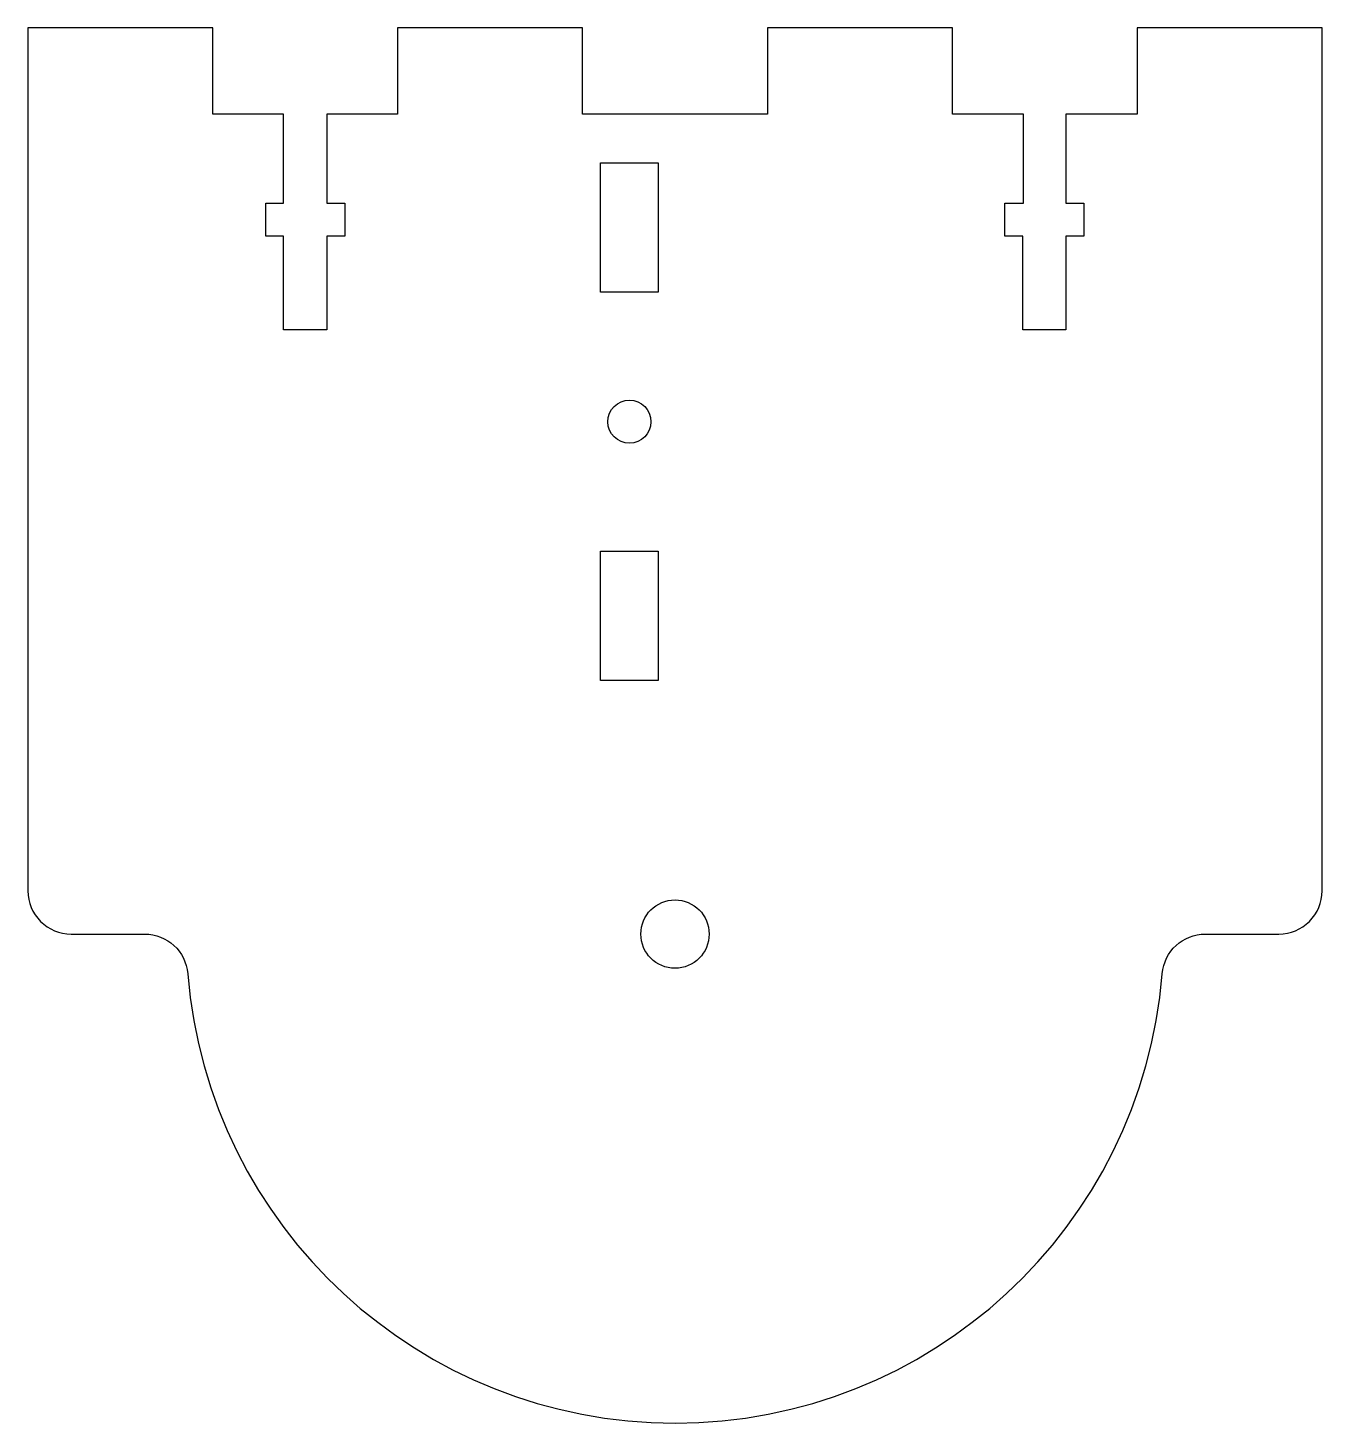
# Model space of a CAD drawing. Header units: millimetres. Extents: x -45 to 45, y -34 to 63.
import ezdxf

# ---------------------------------------------------------------- set-up
doc = ezdxf.new("R2010")
doc.units = ezdxf.units.MM

msp = doc.modelspace()

# ---------------------------------------------------------------- linework, layer by layer
msp.add_lwpolyline([(27.182, 57), (27.182, 50.812), (28.432, 50.812), (28.432, 48.512), (27.182, 48.512), (27.182, 42), (24.182, 42), (24.182, 48.512), (22.932, 48.512), (22.932, 50.812), (24.246, 50.812), (24.246, 57), (19.286, 57), (19.286, 63), (6.429, 63), (6.429, 57), (-6.429, 57), (-6.429, 63), (-19.286, 63), (-19.286, 57), (-24.214, 57), (-24.214, 50.812), (-22.964, 50.812), (-22.964, 48.512), (-24.214, 48.512), (-24.214, 42), (-27.214, 42), (-27.214, 48.512), (-28.464, 48.512), (-28.464, 50.812), (-27.214, 50.812), (-27.214, 57), (-32.143, 57), (-32.143, 63), (-45, 63), (-45, 3, 0.414214), (-42, 0), (-36.878, 0, -0.390634), (-33.888, -2.757, 0.921954), (33.888, -2.757, -0.390634), (36.878, 0), (42, 0, 0.414214), (45, 3), (45, 63), (32.143, 63), (32.143, 57)], format="xyb", close=True)
for points in [[(-1.17, 44.62), (-5.17, 44.62), (-5.17, 53.62), (-1.17, 53.62)], [(-5.17, 26.62), (-1.17, 26.62), (-1.17, 17.62), (-5.17, 17.62)]]:
    msp.add_lwpolyline(points, close=True)
for centre, radius in [((-3.17, 35.62), 1.5), ((0, 0), 2.375)]:
    msp.add_circle(centre, radius)

doc.saveas('drawing.dxf')
